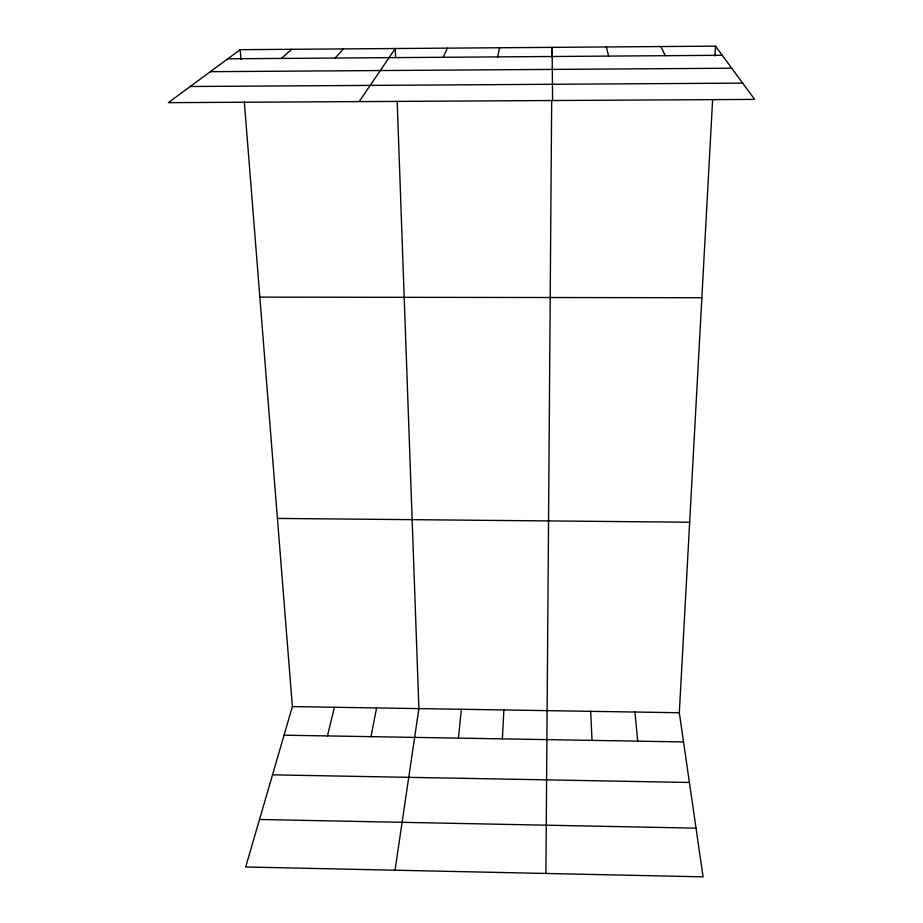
<?xml version="1.0" encoding="UTF-8"?>
<svg xmlns="http://www.w3.org/2000/svg" width="923" height="923" viewBox="0 0 923 923"><rect width="100%" height="100%" fill="white"/><g stroke="black" fill="none" stroke-linecap="round" stroke-linejoin="round"><path stroke-width="1.38" d="M545.908 873.458L551.677 100.376M552.035 57.399L552.116 47.361L552.577 100.526M502.377 738.873L503.889 709.96M244.341 102.095L292.372 706.603L245.691 866.985L703.084 876.85L679.316 712.741L712.625 99.488M714.99 55.98L715.521 46.15L240.176 49.68L168.355 102.661L754.645 99.407L715.521 46.15M458.443 738.135L461.327 709.291M395.009 870.204L418.904 708.61L397.178 101.242M370.977 736.658L376.596 707.941M497.612 56.891L499.655 47.754M327.446 735.919L334.426 707.272M443.248 57.272L447.378 48.146M359.162 101.599L395.286 48.527L395.598 57.076M335.118 58.045L343.402 48.919M281.365 58.426L291.691 49.3M227.819 58.807L722.236 55.288M210.352 71.682L731.731 68.221M190.265 86.508L742.68 83.116M259.836 297.125L701.861 297.725M277.419 518.426L689.666 522.222M292.372 706.603L679.316 712.741M284.053 735.193L683.539 741.93M272.504 774.847L689.412 782.473M259.513 819.486L696.034 828.162M660.845 46.554L665.333 55.692M606.376 46.958L608.649 56.095M634.932 712.037L637.701 741.157M240.176 49.68L240.972 59.603M590.674 711.333L592.001 740.384"/></g></svg>
